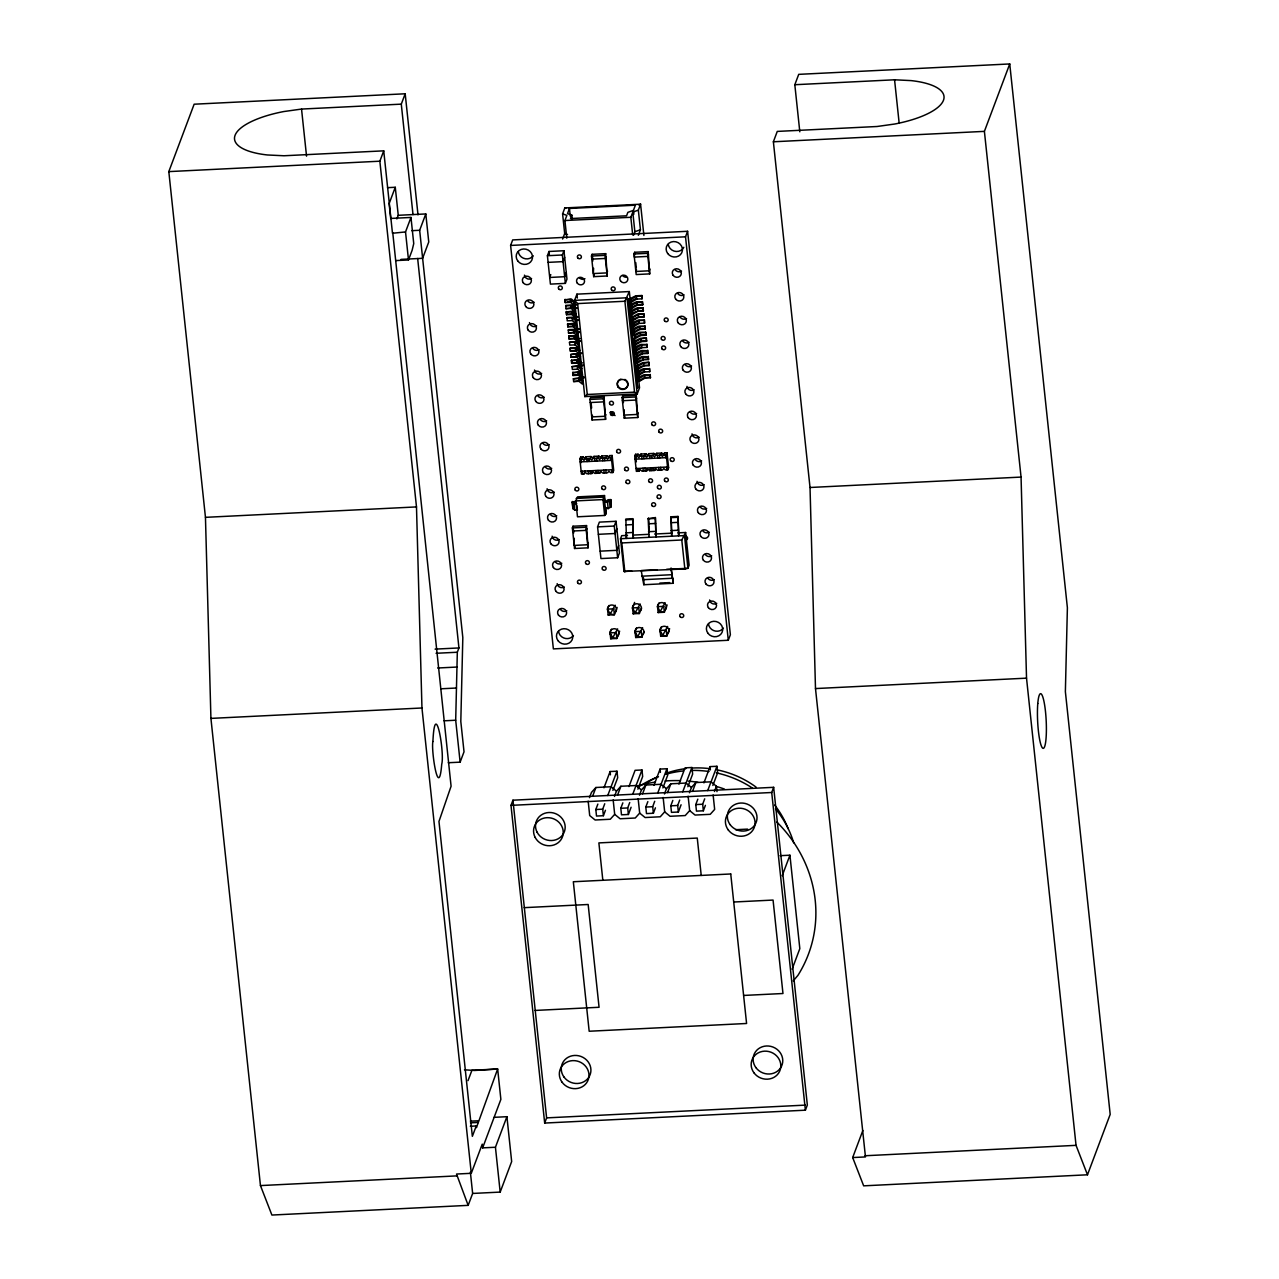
<?xml version="1.0" encoding="UTF-8"?>
<svg xmlns="http://www.w3.org/2000/svg" width="1279" height="1279" viewBox="0 0 1279 1279"><rect width="100%" height="100%" fill="white"/><g stroke="black" fill="none" stroke-linecap="round" stroke-linejoin="round"><path stroke-width="1.5" d="M448.258 762.732L460.136 762.156L455.692 720.237L457.322 652.242L458.937 647.941L417.657 258.502M626.422 534.318L626.438 538.443L625.863 519.018L632.737 518.682L633.329 538.107L632.737 518.682M649.396 536.461L649.061 537.324L648.165 518.762L655.376 517.563L655.951 536.988L655.376 517.563M671.107 516.78L671.699 536.205L671.107 516.78L677.998 516.444L678.909 535.006L678.573 535.869L677.998 516.444M648.869 531.584L649.061 525.877M605.127 501.496L604.503 495.549L577.532 496.876L575.806 500.904L577.484 516.796L604.695 515.453L605.99 513.886L605.766 507.459M605.527 508.067L608.18 508.61L611.234 506.804L610.802 499.593L608.069 499.721L604.743 502.199L607.493 502.071L610.802 499.593M604.503 495.549L603.001 499.577L604.695 515.453M583.975 473.933L585.302 472.447L586.917 473.79L591.841 473.534L593.168 472.063L594.799 473.39L599.707 473.15L601.034 471.679L602.665 473.006L607.589 472.766L608.916 471.296L610.531 472.622L612.929 472.495L613.712 470.432L612.129 455.484L609.731 455.596L608.404 457.067L606.774 455.74L601.865 455.979L600.538 457.466L598.908 456.123L593.984 456.379L592.657 457.85L591.042 456.523L586.118 456.763L584.007 460.312L582.393 458.985L583.16 456.907L580.65 457.035L579.867 459.097L581.449 474.045L583.975 473.933L585.079 470.848M586.118 456.763L584.791 458.234L583.16 456.907M593.984 456.379L591.889 459.912L590.258 458.585L591.042 456.523M601.865 455.979L599.755 459.529L598.124 458.202L598.908 456.123M609.731 455.596L607.621 459.145L606.006 457.818L606.774 455.74M638.876 471.216L640.203 469.745L641.818 471.072L646.742 470.832L648.069 469.361L649.684 470.688L654.608 470.448L655.935 468.961L657.566 470.304L662.474 470.048L663.801 468.578L665.432 469.905L667.83 469.793L668.613 467.714L667.03 452.766L664.632 452.894L663.305 454.365L661.675 453.038L656.751 453.278L655.424 454.748L653.809 453.421L648.885 453.661L647.558 455.132L645.927 453.805L641.019 454.045L638.908 457.594L637.278 456.267L638.061 454.205L635.535 454.317L634.768 456.395L636.35 471.343L638.876 471.216L638.908 469.185M641.019 454.045L639.692 455.532L638.061 454.205M648.885 453.661L646.774 457.211L645.16 455.884L645.927 453.805M656.751 453.278L654.656 456.827L653.025 455.5L653.809 453.421M664.632 452.894L662.522 456.427L660.891 455.1L661.675 453.038M470.368 1172.076L472.638 1193.451L468.162 1205.362L271.899 1215.05L260.452 1185.585L210.923 718.398L205.455 517.34L168.812 171.61L194.152 104.207L405.187 93.783L418.009 214.856M468.162 1205.362L456.523 1174.042L471.28 1173.307L421.958 707.99L416.49 506.916L379.847 161.202L383.732 150.842L283.986 155.766L267.391 154.967A68.426 22.926 -6.1 0 1 235.096 135.254A68.426 22.926 -6.1 0 1 283.698 111.561L301.54 109.067L401.286 104.143L405.187 93.783M387.521 187.661L395.275 187.278L389.136 203.617L390.719 218.565M396.874 218.933L398.249 215.304L395.275 187.278M391.326 218.405L410.975 217.446L405.523 231.931L392.477 233.258L383.732 150.842M392.733 232.57L451.087 786.217L438.969 821.438L472.351 1136.328L476.252 1125.968L470.336 1126.255M395.707 260.596L408.497 259.973L412.126 250.3L413.741 243.602L410.975 217.446M460.136 762.156L464.021 751.796L460.808 721.5L462.822 637.597L419.656 230.284L425.795 213.945L398.249 215.304M510.609 245.44L512.687 239.924L687.606 231.291L730.373 634.752L728.295 640.267L553.375 648.901L510.609 245.44L685.528 236.807L687.606 231.291M562.6 239.029L564.678 233.497L562.6 213.881L564.822 207.933L565.973 207.981M547.412 255.72L549.011 251.467L563.959 250.732L566.965 279.11L565.366 283.378L550.418 284.114L547.412 255.72L562.36 254.985L563.959 250.732M566.789 238.198L564.918 220.532L566.869 215.368L562.6 213.881M633.84 214.248L633.425 210.38L635.375 205.2L569.459 208.461L567.524 213.641L571.793 215.112L572.193 218.981M571.793 215.112L570.482 218.565L626.566 215.799L627.861 212.346L633.425 210.38M550.785 274.617L549.714 277.463L564.663 276.712L566.261 272.459M564.663 257.383L563.064 261.635L548.115 262.371M576.461 304.946L573.919 305.073L570.53 302.356L565.27 302.611L564.966 299.814L571.313 298.982L574.703 301.7M565.27 302.611L565.158 299.286M565.606 305.889L570.882 305.617L574.255 308.335L574.559 311.133L571.169 308.431L565.91 308.687L565.814 305.361L571.953 305.057L575.342 307.775L577.005 307.695M565.91 308.687L572.257 307.871M577.756 317.096L575.198 317.208L571.825 314.506L566.549 314.762L566.261 311.964L572.608 311.133L575.982 313.851M566.549 314.762L566.453 311.437M566.901 318.039L572.161 317.768L575.55 320.485L575.854 323.283L572.464 320.581L567.205 320.837L567.093 317.512L573.248 317.208L576.621 319.926L578.284 319.846M632.098 317.192L637.677 314.026L643.833 313.723L638.381 314.506L632.785 317.656L630.243 317.784L632.098 317.192L629.332 291.564L576.925 294.154L574.591 300.357L584.791 396.602L637.198 394.012L639.532 387.793L634.32 338.695M591.474 256.04L592.129 254.313L605.686 253.658L607.237 275.976L593.664 276.648L591.474 256.04L605.047 255.368L605.686 253.658M592.449 257.415L591.809 259.125L605.367 258.454L606.022 256.743M579.035 329.231L576.493 329.358L573.104 326.641L567.844 326.912L567.54 324.099L573.887 323.283L577.277 326.001M567.844 326.912L567.732 323.587M568.196 330.174L573.456 329.918L576.845 332.636L577.133 335.434L573.759 332.716L568.484 332.988L568.388 329.662L574.527 329.358L577.916 332.076L579.579 331.98M568.484 332.988L574.831 332.156M580.33 341.381L577.772 341.509L574.399 338.791L569.123 339.047L568.835 336.249L575.182 335.434L578.556 338.136M569.123 339.047L569.027 335.737M593.664 276.648L594.303 274.937M569.475 342.324L574.735 342.069L578.124 344.77L578.428 347.584L575.038 344.866L569.779 345.122L569.475 342.324L575.822 341.509L579.195 344.211M581.609 353.532L579.067 353.659L575.678 350.942L570.418 351.197L570.114 348.4L576.461 347.584L579.851 350.286M570.418 351.197L570.322 347.888M570.77 354.475L576.03 354.219L579.419 356.921L579.707 359.735L576.333 357.017L571.058 357.273L570.77 354.475L577.101 353.643L580.49 356.361M571.058 357.273L577.405 356.457M582.904 365.682L580.346 365.794L576.973 363.092L571.697 363.348L571.409 360.55L577.756 359.719L581.13 362.437M571.697 363.348L571.601 360.023M607.541 271.18L606.901 272.891L593.344 273.562L593.6 268.238M572.049 366.625L577.325 366.354L580.698 369.071L581.002 371.869L577.612 369.167L572.352 369.423L572.049 366.625L578.396 365.794L581.785 368.512M632.705 234.952L630.835 217.286L632.785 212.106L638.349 210.14L640.587 204.048L639.1 205.311M584.183 377.817L581.641 377.945L578.252 375.243L572.992 375.498L572.688 372.685L579.035 371.869L582.425 374.587M572.992 375.498L572.896 372.173M573.344 378.76L578.604 378.504L581.993 381.222L582.281 384.02L578.907 381.302L573.631 381.574L573.344 378.76L579.675 377.945L583.064 380.662M573.631 381.574L579.979 380.742M633.569 235.176L634.864 231.723L632.785 212.106M638.349 235.288L640.427 229.756L638.349 210.14M634.016 253.993L634.656 252.283L648.181 251.611L649.716 273.882L636.191 274.553L634.016 253.993L647.542 253.322L648.181 251.611M636.51 269.757L635.855 271.468L649.38 270.796L650.036 269.086M629.332 291.564L624.903 301.252L634.544 392.157L637.198 394.012L626.998 297.783L574.591 300.357L577.628 303.587L587.269 394.492L584.791 396.602M589.907 399.448L590.546 397.737L604.072 397.066L605.606 419.336L592.081 419.992L589.907 399.448L603.432 398.776L604.072 397.066M628.501 299.046L637.693 388.097L628.309 299.558L635.759 295.817L641.898 295.513L642.01 298.822L636.734 299.094L631.155 302.244L628.597 302.372L636.047 298.615M648.501 254.697L647.861 256.408L634.336 257.079L634.656 252.283M592.081 419.992L592.401 415.211L591.745 416.922L605.287 416.251L605.926 414.54M630.723 320.07L633.089 320.469L638.669 317.304L643.929 317.048L643.833 313.723M642.01 298.822L641.898 295.513M604.391 400.151L603.752 401.862L590.227 402.533M642.346 302.1L636.398 301.876L629.14 305.121L631.49 305.505L637.086 302.356L642.346 302.1L642.65 304.898L637.39 305.153L631.794 308.319L629.252 308.447L631.107 307.839M642.65 304.898L642.554 301.572M643.001 308.175L637.038 307.951L629.796 311.197L632.146 311.58L637.725 308.431L643.001 308.175L643.289 310.973L638.029 311.229L632.434 314.394L629.892 314.522L631.746 313.915M643.289 310.973L643.193 307.647M576.877 505.221L577.405 510.129L574.671 510.273L574.063 508.642L572.88 508.69L572.177 502.151L575.166 501.352L575.758 502.967M633.313 344.371L635.663 344.754L641.243 341.605L646.519 341.349L646.407 338.024L640.267 338.327L632.817 342.085L635.359 341.957L640.955 338.791L646.407 338.024M572.88 508.69L572.432 501.48M644.28 320.326L638.333 320.102L631.075 323.347L633.425 323.731L639.02 320.581L644.28 320.326L644.584 323.123L639.308 323.379L633.729 326.529L631.187 326.657L638.621 322.9M644.584 323.123L644.472 319.798M644.92 326.385L638.972 326.177L631.714 329.406L634.064 329.806L639.66 326.657L644.92 326.385L645.224 329.199L639.964 329.454L634.368 332.604L631.826 332.732L633.681 332.14M645.224 329.199L645.128 325.873M591.841 473.534L591.889 471.503M645.575 332.46L639.612 332.252L632.37 335.482L634.72 335.881L640.299 332.732L645.575 332.46L645.863 335.274L640.603 335.53L635.008 338.679L632.466 338.807L634.32 338.216M572.368 527.939L573.008 526.229L586.533 525.573L588.068 547.828L574.543 548.499L572.368 527.939L585.894 527.284L586.533 525.573M622.09 397.625L622.729 395.914L636.255 395.259L637.789 417.514L624.264 418.185L622.09 397.625L635.615 396.954L636.255 395.259M645.863 335.274L645.767 331.948M573.344 529.314L572.704 531.025L586.23 530.353L586.869 528.659M623.049 399L622.409 400.711L635.935 400.039L636.59 398.329M635.887 368.656L638.237 369.055L643.817 365.89L649.092 365.634L648.981 362.309L642.841 362.612L635.391 366.37L637.933 366.242L643.529 363.092L648.981 362.309M646.854 344.611L640.907 344.403L633.649 347.632L635.999 348.032L641.594 344.866L646.854 344.611L647.158 347.408L641.882 347.68L636.303 350.83L633.76 350.958L641.195 347.201M599.707 473.15L600.49 471.088M647.158 347.408L647.046 344.099M647.51 350.686L641.546 350.478L634.288 353.707L636.654 354.107L642.234 350.942L647.51 350.686L647.798 353.484L642.538 353.755L636.942 356.905L634.4 357.033L636.255 356.425M574.543 548.499L575.198 546.788M647.798 353.484L647.702 350.174M624.264 418.185L624.903 416.474M648.149 356.761L642.186 356.537L634.944 359.783L637.294 360.166L642.873 357.017L648.149 356.761L648.437 359.559L643.177 359.815L637.582 362.98L635.039 363.108L641.099 360.134M612.929 472.495L611.346 457.546L612.129 455.484M648.437 359.559L648.341 356.233M649.428 368.912L643.481 368.688L636.223 371.933L638.573 372.317L644.168 369.167L649.428 368.912L649.732 371.709L644.472 371.965L638.876 375.131L636.334 375.243L643.769 371.502M649.732 371.709L649.62 368.384M650.084 374.987L644.12 374.763L636.878 378.008L639.228 378.392L644.808 375.243L650.084 374.987L650.371 377.785L645.112 378.04L639.516 381.19L636.974 381.318L638.829 380.726M588.388 543.047L587.748 544.742L574.223 545.414L574.287 538.315M650.371 377.785L650.276 374.459M638.109 412.733L637.47 414.428L623.944 415.099L624.2 409.792M597.581 526.884L599.371 522.12L616.062 521.304L619.42 552.992L617.629 557.756L600.938 558.571L597.581 526.884L614.272 526.053L616.062 521.304M510.992 805.37L512.943 800.19L773.651 787.32L807.337 1105.024L805.386 1110.188L544.678 1123.058L510.992 805.37L771.717 792.5L773.651 787.32M616.846 528.739L615.055 533.487L598.364 534.318M618.636 545.573L616.846 550.322L600.155 551.153M646.742 470.832L646.774 468.801M649.684 470.688L650.467 468.61M794.819 84.718L798.72 74.358L1009.739 63.95L1067.389 607.765L1065.375 691.667L1110.188 1114.393L1087.486 1174.793L863.661 1185.841L852.677 1157.559L865.467 1156.935L815.49 688.566L810.023 487.491L773.379 141.777L777.264 131.417L877.01 126.509L894.852 123.999A68.426 22.926 -6.1 0 0 943.454 100.306A68.426 22.926 -6.1 0 0 911.16 80.609L894.565 79.794L794.819 84.718L799.807 131.817M654.608 470.448L655.392 468.37M608.932 605.495L607.557 609.14L608.18 615.023L614.384 614.719L617.133 607.429M667.83 469.793L666.247 454.844L667.03 452.766M615.135 605.191L610.163 614.096L608.18 615.023M611.442 629.22L610.083 632.865L610.707 638.765L616.894 638.445L619.644 631.155M617.645 628.916L612.673 637.837L610.707 638.765M634.608 602.425L632.545 607.909L633.169 613.792L639.372 613.488L641.434 608.021M673.298 583.272L671.059 568.26L673.298 583.272L643.785 584.727L644.104 583.863M640.124 603.944L635.151 612.865L633.169 613.792M636.43 627.989L635.071 631.634L635.695 637.518L641.882 637.214L643.945 631.746M468.018 1080.643L471.919 1070.283L497.659 1069.02L500.872 1099.38L482.647 1147.871L495.437 1147.247L506.916 1116.695L494.126 1117.334M642.634 627.685L637.661 636.606L635.695 637.518M658.909 603.017L657.534 606.678L658.157 612.561L664.361 612.257L667.11 604.951M677.886 532.879L685.64 532.496L681.787 539.994L684.857 568.963L624.008 571.441L620.539 538.731L621.69 535.661L627.509 535.373M589.491 797.664L591.474 792.404L595.902 787.496L611.058 786.745L616.462 791.173L614.48 796.433M592.609 796.257L595.902 787.496M665.112 602.713L660.14 611.634L658.157 612.561M661.435 626.758L660.06 630.403L660.683 636.287L666.871 635.983L669.62 628.692M476.252 1125.968L476.427 1127.63L497.659 1069.02L474.605 1070.475L464.469 1069.788M605.447 810.294L603.4 815.714L596.51 816.05L595.822 809.511L597.853 804.091M603.976 787.816L610.099 771.541L616.974 771.205L617.677 777.744L612.913 790.406M667.622 626.454L662.65 635.375L660.683 636.287M603.4 815.714L602.713 809.175L604.743 803.756M607.749 795.522L616.974 771.205M471.28 1173.307L482.247 1144.145L482.647 1147.871M617.597 795.026L620.891 786.265L636.047 785.514L641.45 789.942L639.484 795.202M631.107 807.257L628.389 814.483L621.498 814.819L620.811 808.28L622.841 802.86M628.964 786.585L635.087 770.31L641.962 769.974L642.666 776.513L637.901 789.175M628.389 814.483L627.701 807.944L629.732 802.525M632.737 794.275L641.962 769.974M642.586 793.795L645.879 785.034L661.035 784.283L666.439 788.711L664.472 793.971M472.638 1193.451L500.185 1192.092L511.664 1161.556L506.916 1116.695M655.424 807.832L653.377 813.252L646.487 813.588L645.799 807.049L647.845 801.629M653.953 785.354L660.076 769.079L666.951 768.743L667.654 775.282L662.89 787.944M653.377 813.252L652.69 806.713L654.72 801.278M657.726 793.044L666.951 768.743M667.574 792.564L670.867 783.803L686.024 783.052L691.427 787.48L689.461 792.74M544.678 1123.058L546.613 1117.878L512.943 800.19M681.083 804.779L678.366 812.021L671.475 812.357L670.788 805.818L672.834 800.398M678.941 784.123L685.064 767.848L691.939 767.512L692.642 774.051L687.878 786.697M678.366 812.021L677.678 805.482L679.709 800.046M682.73 791.813L691.939 767.512M692.563 791.333L695.856 782.556L711.012 781.821L716.416 786.249L716.991 791.637M705.4 805.354L703.354 810.79L696.463 811.126L695.776 804.587L697.822 799.151M703.93 782.892L710.053 766.617L716.927 766.281L717.631 772.82L712.867 785.466M707.719 790.582L711.012 781.821M703.354 810.79L702.667 804.235L704.697 798.815M710.82 782.54L716.927 766.281M714.449 791.509L716.416 786.249M1087.486 1174.793L1076.039 1145.344L1026.525 678.158L1021.058 477.083L984.398 131.369L1009.739 63.95M782.188 875.763L789.926 855.203L780.094 855.683M792.101 969.194L799.823 948.634L789.926 855.203M852.677 1157.559L862.861 1130.476M793.236 980.913L797.952 975.333A134.631 125.086 20.6 0 0 776.849 822.061M616.462 791.173L620.891 786.265M613.169 799.951L614.687 814.339L610.275 819.247L595.119 819.999L589.699 815.57L588.18 801.182M641.45 789.942L645.879 785.034M638.157 798.704L639.676 813.108L635.263 818.016L620.107 818.768L614.687 814.339M666.439 788.711L670.867 783.803M663.146 797.472L664.68 811.861L660.252 816.785L645.096 817.537L639.676 813.108M691.427 787.48L695.856 782.556M688.134 796.241L689.669 810.63L685.24 815.554L670.084 816.29L664.68 811.861M628.309 299.558L630.851 299.446L636.446 296.28L641.706 296.025M632.497 307.056L636.702 304.69M633.153 313.131L635.935 311.548M632.386 319.99L636.59 317.624M635.071 331.341L639.276 328.975M635.727 337.416L638.509 335.849M634.976 344.275L639.164 341.909M637.645 355.642L641.85 353.276M637.55 368.576L641.738 366.21M640.235 379.927L644.424 377.561M634.864 231.723L640.427 229.756M684.857 568.963L687.942 568.276L689.109 565.206L685.64 532.496M168.812 171.61L379.847 161.202M773.379 141.777L984.398 131.369M564.822 207.933L640.587 204.208L643.897 235.464M564.918 220.532L630.835 217.286M411.774 230.668L419.656 230.284M401.014 259.381L422.614 258.31L428.753 241.987L425.795 213.945M564.966 299.814L570.242 299.558L573.616 302.26L573.919 305.073M566.997 302.02L571.617 301.796M577.628 303.587L624.903 301.252M574.99 304.498L576.653 304.418M638.237 304.61L642.841 304.386M574.255 308.335L576.813 308.207M566.261 311.964L571.521 311.692L574.91 314.41L575.198 317.208M566.741 314.25L571.361 314.01M637.342 310.765L643.481 310.461M576.285 316.648L577.948 316.568M637.981 316.84L644.136 316.537M575.55 320.485L578.092 320.358M567.54 324.099L572.816 323.843L576.189 326.561L576.493 329.358M569.571 326.321L574.191 326.081M577.564 328.799L579.227 328.719M640.811 328.911L645.415 328.671M576.845 332.636L579.387 332.508M568.835 336.249L574.095 335.993L577.484 338.711L580.026 338.583M569.331 338.535L573.935 338.311M639.916 335.05L646.055 334.746M578.859 340.949L580.522 340.869M640.555 341.125L646.71 340.822M570.114 348.4L575.39 348.144L578.763 350.846L579.067 353.659M572.145 350.606L576.765 350.382M580.138 353.1L581.801 353.004M643.385 353.196L647.989 352.972M571.409 360.55L576.669 360.278L580.058 362.996L582.6 362.868M571.905 362.836L576.509 362.596M642.49 359.351L648.645 359.047M581.433 365.234L583.096 365.154M643.129 365.426L649.284 365.123M572.688 372.685L577.964 372.429L581.337 375.147L581.641 377.945M574.719 374.907L579.339 374.667M584.375 377.305L580.458 375.578M645.959 377.497L650.563 377.257M587.269 394.492L634.544 392.157M579.867 459.097L582.393 458.985M585.334 458.825L590.258 458.585M593.216 458.442L598.124 458.202M601.082 458.058L606.006 457.818M608.948 457.674L611.346 457.546M634.768 456.395L637.278 456.267M640.235 456.123L645.16 455.884M648.101 455.74L653.025 455.5M655.983 455.34L660.891 455.1M663.849 454.956L666.247 454.844M580.154 461.911L611.65 460.36M635.055 459.193L666.535 457.642M581.146 471.248L612.641 469.697M636.047 468.546L667.526 466.995M666.951 467.794L668.613 467.714M576.158 498.458L604.2 497.067L605.99 513.886M205.455 517.34L416.49 506.916M810.023 487.491L1021.058 477.083M575.806 500.904L603.001 499.577M572.177 502.151L573.376 502.103L573.967 503.718L574.671 510.273M573.967 503.718L576.717 503.59M625.527 519.882L632.418 519.546M648.165 518.762L655.056 518.427M670.788 517.643L677.678 517.308M626.071 524.918L632.961 524.582M648.693 523.798L655.583 523.463M671.331 522.679L678.206 522.344M625.847 532.831L632.737 532.496M648.469 531.712L655.36 531.377M671.091 530.593L677.982 530.257M633.313 535.086L648.821 534.318M654.624 534.03L672.067 533.167M666.631 569.331L687.942 568.276L684.489 535.581L620.539 538.731L621.786 542.951L681.787 539.994M624.008 571.441L631.746 571.058M656.958 569.81L641.211 570.578L643.785 584.727M641.818 576.189L671.331 574.735M643.241 579.691L672.77 578.236M659.852 583.08L669.684 582.6M435.084 649.124L458.937 647.941M436.075 653.281L457.322 652.242M437.658 668.006L456.971 667.046M441.015 688.789L456.459 688.022M210.923 718.398L421.958 707.99M815.49 688.566L1026.525 678.158M444.101 720.812L455.692 720.237M595.822 809.511L602.713 809.175M620.811 808.28L627.701 807.944M645.799 807.049L652.69 806.713M670.788 805.818L677.678 805.482M695.776 804.587L702.667 804.235M735.649 829.703L747.607 829.112M524.214 907.658L588.164 904.493L599.068 1007.276L535.118 1010.442M733.714 902.015L773.06 900.064L782.972 993.511L743.611 995.446M470.32 1121.171L478.186 1120.788M546.613 1117.878L805.338 1105.12M470.464 1122.834L478.362 1122.45M260.452 1185.585L456.731 1175.897M865.02 1155.752L1076.039 1145.344M564.678 233.497L567.524 234.489M572.896 313.947L575.15 315.753M575.47 338.232L577.724 340.038M578.044 362.533L580.298 364.339M689.669 810.63L695.073 815.059L710.229 814.323L714.657 809.399L713.122 795.01M610.531 411.838L615.071 415.595M894.565 79.794L899.137 122.96M771.717 792.5L805.386 1110.188M685.528 236.807L728.295 640.267M710.053 766.617L710.389 769.878M647.542 253.322L649.716 273.882M665.32 454.892L665.624 457.69M666.615 467.027L666.903 469.841M659.42 455.18L659.724 457.978M660.715 467.331L661.003 470.128M643.641 314.25L643.929 317.048M646.215 338.535L646.519 341.349M648.789 362.836L649.092 365.634M657.454 455.276L657.758 458.074M658.733 467.427L659.037 470.224M701.228 875.444L697.263 838.065L598.876 842.909L602.841 880.288M635.743 262.563L636.318 267.95M636.446 296.28L636.734 299.094M637.086 302.356L637.39 305.153M637.725 308.431L638.029 311.229M638.381 314.506L638.669 317.304M639.02 320.581L639.308 323.379M639.66 326.657L639.964 329.454M640.299 332.732L640.603 335.53M640.955 338.791L641.243 341.605M641.594 344.866L641.882 347.68M642.234 350.942L642.538 353.755M642.873 357.017L643.177 359.815M643.529 363.092L643.817 365.89M644.168 369.167L644.472 371.965M644.808 375.243L645.112 378.04M651.555 455.564L651.842 458.362M652.834 467.714L653.137 470.512M649.588 455.66L649.876 458.474M650.867 467.81L651.171 470.608M630.851 299.446L631.155 302.244M631.49 305.505L631.794 308.319M632.146 311.58L632.434 314.394M632.785 317.656L633.089 320.469M633.425 323.731L633.729 326.529M634.064 329.806L634.368 332.604M634.72 335.881L635.008 338.679M635.359 341.957L635.663 344.754M635.999 348.032L636.303 350.83M636.654 354.107L636.942 356.905M637.294 360.166L637.582 362.98M637.933 366.242L638.237 369.055M638.573 372.317L638.876 375.131M639.228 378.392L639.516 381.19M632.45 321.029L633.904 334.778M645.192 453.853L645.495 456.651M643.673 455.948L643.976 458.761M644.968 468.098L645.271 470.912M648.485 517.899L649.124 523.974M635.615 396.954L637.789 417.514M641.706 456.043L642.01 458.857M643.001 468.194L643.289 471.008M635.807 456.347L636.111 459.145M637.102 468.482L637.39 471.296M635.535 454.317L636.334 461.799M643.465 577.788L643.945 582.345M622.729 395.914L623.433 402.597M660.076 769.079L660.412 772.356M605.047 255.368L607.237 275.976M592.129 254.313L592.832 261.028M621.786 542.951L624.855 571.921M610.419 457.594L610.722 460.392M611.714 469.745L612.017 472.543M603.432 398.776L605.606 419.336M614.272 526.053L617.629 557.756M610.547 500.265L611.234 506.804M609.348 500.329L610.051 506.868M604.519 457.882L604.823 460.696M605.814 470.032L606.102 472.83M607.493 502.071L608.18 508.61M602.553 457.978L602.857 460.792M603.848 470.128L604.136 472.926M591.058 402.613L591.633 408.017M596.653 458.282L596.957 461.079M597.933 470.416L598.236 473.23M569.459 208.461L570.29 216.183M594.687 458.378L594.975 461.175M595.966 470.512L596.27 473.326M576.925 294.154L577.341 298.071M577.484 338.711L577.772 341.509M580.058 362.996L580.346 365.794M588.788 458.665L589.075 461.463M590.067 470.816L590.37 473.614M570.242 299.558L570.53 302.356M570.882 305.617L571.169 308.431M571.521 311.692L571.825 314.506M572.161 317.768L572.464 320.581M572.816 323.843L573.104 326.641M573.456 329.918L573.759 332.716M574.095 335.993L574.399 338.791M574.735 342.069L575.038 344.866M575.39 348.144L575.678 350.942M576.03 354.219L576.333 357.017M576.669 360.278L576.973 363.092M577.325 366.354L577.612 369.167M577.964 372.429L578.252 375.243M578.604 378.504L578.907 381.302M586.821 458.761L587.109 461.559M588.1 470.912L588.404 473.71M562.36 254.985L565.366 283.378M580.906 459.049L581.21 461.847M582.201 471.2L582.489 473.997M580.65 457.035L581.242 462.646M585.894 527.284L588.068 547.828M610.099 771.541L610.435 774.818M549.011 251.467L549.362 254.793M573.376 502.103L574.063 508.642M573.008 526.229L573.727 532.911M401.286 104.143L413.005 214.584M405.523 231.931L408.497 259.973M495.437 1147.247L500.185 1192.092M301.54 109.067L306.544 156.15M706.679 508.418A4.556 4.237 20.6 0 1 700.38 507.155M683.817 247.279A8.234 7.658 20.6 0 1 668.246 244.177M573.44 635.535A8.234 7.658 20.6 0 1 558.555 631.298M723.386 628.149A8.234 7.658 20.6 0 1 708.502 623.896M533.199 255.816A8.234 7.658 20.6 0 1 518.315 251.563M716.752 603.352A4.556 4.237 20.6 0 1 709.605 599.995M551.713 468.354A4.556 4.237 20.6 0 1 545.414 467.091M689.077 342.292A4.556 4.237 20.6 0 1 682.762 341.029M608.308 611.602A4.556 4.237 20.6 0 1 609.332 605.686A4.556 4.237 20.6 0 1 615.647 606.949A4.556 4.237 20.6 0 1 614.607 612.865M584.967 278.742A4.045 3.757 20.6 0 1 579.355 277.623M660.795 632.865A4.556 4.237 20.6 0 1 661.819 626.95A4.556 4.237 20.6 0 1 668.134 628.213A4.556 4.237 20.6 0 1 667.11 634.128M635.807 634.096A4.556 4.237 20.6 0 1 639.02 627.493A4.556 4.237 20.6 0 1 643.593 633.713M610.818 635.327A4.556 4.237 20.6 0 1 611.842 629.412A4.556 4.237 20.6 0 1 618.157 630.675A4.556 4.237 20.6 0 1 617.133 636.59M554.239 492.095A4.556 4.237 20.6 0 1 547.092 488.722M549.203 444.628A4.556 4.237 20.6 0 1 542.888 443.365M694.097 389.759A4.556 4.237 20.6 0 1 686.967 386.386M536.62 325.953A4.556 4.237 20.6 0 1 529.49 322.596M685.368 536.221A2.03 1.887 20.6 0 1 687.558 538.027A2.03 1.887 20.6 0 1 685.768 540.026M657.454 607.029A4.556 4.237 20.6 0 1 663.801 603.001A4.556 4.237 20.6 0 1 664.584 610.387M633.297 610.371A4.556 4.237 20.6 0 1 634.32 604.455A4.556 4.237 20.6 0 1 640.635 605.702A4.556 4.237 20.6 0 1 639.596 611.618M546.677 420.887A4.556 4.237 20.6 0 1 540.377 419.624M696.623 413.485A4.556 4.237 20.6 0 1 690.308 412.222M566.805 610.754A4.556 4.237 20.6 0 1 560.506 609.491M691.587 366.018A4.556 4.237 20.6 0 1 685.288 364.771M626.31 277.207A4.045 3.757 20.6 0 1 622.649 275.481M559.259 539.562A4.556 4.237 20.6 0 1 552.128 536.189M714.226 579.627A4.556 4.237 20.6 0 1 707.926 578.364M564.295 587.013A4.556 4.237 20.6 0 1 557.164 583.656M704.169 484.693A4.556 4.237 20.6 0 1 697.023 481.32M541.656 373.42A4.556 4.237 20.6 0 1 534.51 370.063M544.167 397.161A4.556 4.237 20.6 0 1 537.867 395.898M561.785 563.288A4.556 4.237 20.6 0 1 555.47 562.025M711.716 555.885A4.556 4.237 20.6 0 1 705.4 554.622M684.041 294.825A4.556 4.237 20.6 0 1 677.726 293.562M534.11 302.228A4.556 4.237 20.6 0 1 527.795 300.965M681.531 271.084A4.556 4.237 20.6 0 1 675.216 269.837M556.749 515.821A4.556 4.237 20.6 0 1 550.434 514.558M531.584 278.486A4.556 4.237 20.6 0 1 524.454 275.129M709.206 532.16A4.556 4.237 20.6 0 1 702.89 530.897M686.551 318.551A4.556 4.237 20.6 0 1 680.252 317.304M539.13 349.695A4.556 4.237 20.6 0 1 532.831 348.432M701.643 460.952A4.556 4.237 20.6 0 1 695.344 459.689M699.133 437.226A4.556 4.237 20.6 0 1 692.003 433.853M624.887 379.415A5.372 4.988 20.6 0 1 626.822 387.281A5.372 4.988 20.6 0 1 618.365 386.642A5.372 4.988 20.6 0 1 620.811 379.112M636.846 786.201A134.631 125.086 20.6 0 1 655.456 782.077M665.064 780.989A134.631 125.086 20.6 0 1 680.556 780.654M688.262 781.117A134.631 125.086 20.6 0 1 697.966 782.3M717.023 786.633A134.631 125.086 20.6 0 1 724.426 789.063M644.472 784.587A92.456 85.901 20.6 0 1 657.758 776.769M666.727 773.076A92.456 85.901 20.6 0 1 685.896 768.615M691.795 768.071A92.456 85.901 20.6 0 1 709.813 768.663M717.247 769.894A92.456 85.901 20.6 0 1 756.065 787.097M774.626 805.019A92.456 85.901 20.6 0 1 788.104 828.696M637.997 787.32A99.73 92.664 20.6 0 1 658.477 776.705M665.847 774.275A99.73 92.664 20.6 0 1 683.242 770.949M691.124 770.438A99.73 92.664 20.6 0 1 709.046 771.525M716.336 772.852A99.73 92.664 20.6 0 1 752.244 787.944M775.49 808.792A99.73 92.664 20.6 0 1 793.683 842.829M432.91 741.5C430.895 749.494 438.713 801.901 441.719 764.202C444.852 753.283 435.004 695.888 432.91 741.5M610.307 412.366L613.249 415.227L610.307 412.366M613.76 608.836L607.557 609.14L610.163 614.096L614.384 614.719L613.76 608.836M638.749 607.605L632.545 607.909L635.151 612.865L639.372 613.488L638.749 607.605M663.737 606.358L657.534 606.678L660.14 611.634L664.361 612.257L663.737 606.358M616.27 632.561L610.083 632.865L612.673 637.837L616.894 638.445L616.27 632.561M641.259 631.33L635.071 631.634L637.661 636.606L641.882 637.214L641.259 631.33M666.247 630.099L660.06 630.403L662.65 635.375L666.871 635.983L666.247 630.099M730.741 873.973L573.328 881.743L589.171 1031.242L746.584 1023.488L730.741 873.973M1037.781 703.546A27.387 4.285 87.2 0 0 1042.497 747.991A27.387 4.285 87.2 0 0 1045.487 711.556A27.387 4.285 87.2 0 0 1037.781 703.546M611.538 289.837A2.03 1.887 20.6 0 0 615.007 289.678A2.03 1.887 20.6 0 0 612.977 286.912A2.03 1.887 20.6 0 0 611.538 289.837M705.848 583.879A4.556 4.237 20.6 0 0 713.634 583.496A4.556 4.237 20.6 0 0 709.062 577.293A4.556 4.237 20.6 0 0 705.848 583.879M557.98 640.635A8.234 7.658 20.6 0 0 572.065 639.932A8.234 7.658 20.6 0 0 563.799 628.708A8.234 7.658 20.6 0 0 557.98 640.635M517.723 260.9A8.234 7.658 20.6 0 0 531.808 260.197A8.234 7.658 20.6 0 0 523.543 248.973A8.234 7.658 20.6 0 0 517.723 260.9M707.911 633.233A8.234 7.658 20.6 0 0 721.995 632.529A8.234 7.658 20.6 0 0 713.73 621.306A8.234 7.658 20.6 0 0 707.911 633.233M577.756 257.878A2.03 1.887 20.6 0 0 581.226 257.703A2.03 1.887 20.6 0 0 579.195 254.937A2.03 1.887 20.6 0 0 577.756 257.878M680.092 616.654A2.03 1.887 20.6 0 0 683.562 616.478A2.03 1.887 20.6 0 0 681.531 613.712A2.03 1.887 20.6 0 0 680.092 616.654M533.263 377.689A4.556 4.237 20.6 0 0 541.065 377.305A4.556 4.237 20.6 0 0 536.477 371.086A4.556 4.237 20.6 0 0 533.263 377.689M609.843 404.212A2.03 1.887 20.6 0 0 613.312 404.036A2.03 1.887 20.6 0 0 611.282 401.27A2.03 1.887 20.6 0 0 609.843 404.212M577.82 583.048A2.03 1.887 20.6 0 0 581.274 582.872A2.03 1.887 20.6 0 0 579.243 580.122A2.03 1.887 20.6 0 0 577.82 583.048M662.01 348.895A2.03 1.887 20.6 0 0 665.464 348.735A2.03 1.887 20.6 0 0 663.433 345.969A2.03 1.887 20.6 0 0 662.01 348.895M543.335 472.622A4.556 4.237 20.6 0 0 551.121 472.239A4.556 4.237 20.6 0 0 546.549 466.02A4.556 4.237 20.6 0 0 543.335 472.622M555.917 591.282A4.556 4.237 20.6 0 0 563.703 590.898A4.556 4.237 20.6 0 0 559.131 584.679A4.556 4.237 20.6 0 0 555.917 591.282M657.438 497.771A2.03 1.887 20.6 0 0 660.907 497.595A2.03 1.887 20.6 0 0 658.877 494.829A2.03 1.887 20.6 0 0 657.438 497.771M680.684 346.545A4.556 4.237 20.6 0 0 688.47 346.161A4.556 4.237 20.6 0 0 683.897 339.958A4.556 4.237 20.6 0 0 680.684 346.545M661.499 339.383A2.03 1.887 20.6 0 0 664.968 339.207A2.03 1.887 20.6 0 0 662.938 336.457A2.03 1.887 20.6 0 0 661.499 339.383M667.67 253.498A8.234 7.658 20.6 0 0 681.739 252.81A8.234 7.658 20.6 0 0 673.473 241.571A8.234 7.658 20.6 0 0 667.67 253.498M523.207 282.755A4.556 4.237 20.6 0 0 530.993 282.371A4.556 4.237 20.6 0 0 526.42 276.152A4.556 4.237 20.6 0 0 523.207 282.755M602.489 569.427A2.03 1.887 20.6 0 0 605.942 569.251A2.03 1.887 20.6 0 0 603.912 566.485A2.03 1.887 20.6 0 0 602.489 569.427M652.002 505.669A2.03 1.887 20.6 0 0 655.456 505.493A2.03 1.887 20.6 0 0 653.425 502.727A2.03 1.887 20.6 0 0 652.002 505.669M624.871 470.017A2.03 1.887 20.6 0 0 628.325 469.857A2.03 1.887 20.6 0 0 626.294 467.091A2.03 1.887 20.6 0 0 624.871 470.017M577.293 283.139A4.045 3.757 20.6 0 0 584.199 282.803A4.045 3.757 20.6 0 0 580.138 277.287A4.045 3.757 20.6 0 0 577.293 283.139M601.977 488.802A2.03 1.887 20.6 0 0 605.447 488.642A2.03 1.887 20.6 0 0 603.416 485.876A2.03 1.887 20.6 0 0 601.977 488.802M698.302 512.687A4.556 4.237 20.6 0 0 706.088 512.303A4.556 4.237 20.6 0 0 701.516 506.084A4.556 4.237 20.6 0 0 698.302 512.687M545.845 496.348A4.556 4.237 20.6 0 0 553.631 495.964A4.556 4.237 20.6 0 0 549.059 489.761A4.556 4.237 20.6 0 0 545.845 496.348M610.707 414.652A2.03 1.887 20.6 0 0 614.16 414.492A2.03 1.887 20.6 0 0 612.129 411.726A2.03 1.887 20.6 0 0 610.707 414.652M616.958 452.286A2.03 1.887 20.6 0 0 620.411 452.111A2.03 1.887 20.6 0 0 618.381 449.361A2.03 1.887 20.6 0 0 616.958 452.286M540.809 448.881A4.556 4.237 20.6 0 0 548.611 448.497A4.556 4.237 20.6 0 0 544.039 442.294A4.556 4.237 20.6 0 0 540.809 448.881M685.72 394.012A4.556 4.237 20.6 0 0 693.506 393.628A4.556 4.237 20.6 0 0 688.933 387.425A4.556 4.237 20.6 0 0 685.72 394.012M528.243 330.222A4.556 4.237 20.6 0 0 536.029 329.838A4.556 4.237 20.6 0 0 531.456 323.619A4.556 4.237 20.6 0 0 528.243 330.222M620.571 281.012A4.045 3.757 20.6 0 0 627.493 280.661A4.045 3.757 20.6 0 0 623.433 275.145A4.045 3.757 20.6 0 0 620.571 281.012M670.58 460.616A2.03 1.887 20.6 0 0 674.049 460.44A2.03 1.887 20.6 0 0 672.019 457.674A2.03 1.887 20.6 0 0 670.58 460.616M659.021 432.078A2.03 1.887 20.6 0 0 662.49 431.902A2.03 1.887 20.6 0 0 660.46 429.152A2.03 1.887 20.6 0 0 659.021 432.078M664.568 320.869A2.03 1.887 20.6 0 0 668.022 320.693A2.03 1.887 20.6 0 0 665.991 317.943A2.03 1.887 20.6 0 0 664.568 320.869M585.798 563.559A2.03 1.887 20.6 0 0 589.251 563.399A2.03 1.887 20.6 0 0 587.221 560.634A2.03 1.887 20.6 0 0 585.798 563.559M648.965 481.719A2.03 1.887 20.6 0 0 652.418 481.543A2.03 1.887 20.6 0 0 650.387 478.794A2.03 1.887 20.6 0 0 648.965 481.719M626.23 482.838A2.03 1.887 20.6 0 0 629.684 482.679A2.03 1.887 20.6 0 0 627.653 479.913A2.03 1.887 20.6 0 0 626.23 482.838M657.694 488.21A2.03 1.887 20.6 0 0 661.147 488.034A2.03 1.887 20.6 0 0 659.117 485.285A2.03 1.887 20.6 0 0 657.694 488.21M575.246 490.129A2.03 1.887 20.6 0 0 578.7 489.953A2.03 1.887 20.6 0 0 576.669 487.203A2.03 1.887 20.6 0 0 575.246 490.129M651.97 424.788A2.03 1.887 20.6 0 0 655.44 424.628A2.03 1.887 20.6 0 0 653.409 421.862A2.03 1.887 20.6 0 0 651.97 424.788M664.696 480.936A2.03 1.887 20.6 0 0 668.166 480.776A2.03 1.887 20.6 0 0 666.135 478.01A2.03 1.887 20.6 0 0 664.696 480.936M558.683 288.878A2.03 1.887 20.6 0 0 562.152 288.702A2.03 1.887 20.6 0 0 560.122 285.936A2.03 1.887 20.6 0 0 558.683 288.878M558.427 615.023A4.556 4.237 20.6 0 0 566.213 614.639A4.556 4.237 20.6 0 0 561.641 608.42A4.556 4.237 20.6 0 0 558.427 615.023M553.391 567.556A4.556 4.237 20.6 0 0 561.177 567.173A4.556 4.237 20.6 0 0 556.605 560.953A4.556 4.237 20.6 0 0 553.391 567.556M550.881 543.815A4.556 4.237 20.6 0 0 558.667 543.431A4.556 4.237 20.6 0 0 554.095 537.212A4.556 4.237 20.6 0 0 550.881 543.815M548.371 520.089A4.556 4.237 20.6 0 0 556.157 519.706A4.556 4.237 20.6 0 0 551.585 513.487A4.556 4.237 20.6 0 0 548.371 520.089M538.299 425.156A4.556 4.237 20.6 0 0 546.085 424.772A4.556 4.237 20.6 0 0 541.513 418.553A4.556 4.237 20.6 0 0 538.299 425.156M535.789 401.414A4.556 4.237 20.6 0 0 543.575 401.03A4.556 4.237 20.6 0 0 539.003 394.827A4.556 4.237 20.6 0 0 535.789 401.414M530.753 353.947A4.556 4.237 20.6 0 0 538.539 353.564A4.556 4.237 20.6 0 0 533.967 347.36A4.556 4.237 20.6 0 0 530.753 353.947M525.717 306.48A4.556 4.237 20.6 0 0 533.503 306.097A4.556 4.237 20.6 0 0 528.93 299.894A4.556 4.237 20.6 0 0 525.717 306.48M708.358 607.621A4.556 4.237 20.6 0 0 716.144 607.237A4.556 4.237 20.6 0 0 711.572 601.018A4.556 4.237 20.6 0 0 708.358 607.621M703.338 560.154A4.556 4.237 20.6 0 0 711.124 559.77A4.556 4.237 20.6 0 0 706.552 553.551A4.556 4.237 20.6 0 0 703.338 560.154M700.812 536.413A4.556 4.237 20.6 0 0 708.598 536.029A4.556 4.237 20.6 0 0 704.026 529.826A4.556 4.237 20.6 0 0 700.812 536.413M695.776 488.946A4.556 4.237 20.6 0 0 703.578 488.562A4.556 4.237 20.6 0 0 699.005 482.359A4.556 4.237 20.6 0 0 695.776 488.946M693.266 465.22A4.556 4.237 20.6 0 0 701.052 464.837A4.556 4.237 20.6 0 0 696.479 458.617A4.556 4.237 20.6 0 0 693.266 465.22M690.756 441.479A4.556 4.237 20.6 0 0 698.542 441.095A4.556 4.237 20.6 0 0 693.969 434.892A4.556 4.237 20.6 0 0 690.756 441.479M688.23 417.753A4.556 4.237 20.6 0 0 696.016 417.37A4.556 4.237 20.6 0 0 691.443 411.151A4.556 4.237 20.6 0 0 688.23 417.753M683.21 370.286A4.556 4.237 20.6 0 0 690.996 369.903A4.556 4.237 20.6 0 0 686.423 363.684A4.556 4.237 20.6 0 0 683.21 370.286M678.174 322.82A4.556 4.237 20.6 0 0 685.96 322.436A4.556 4.237 20.6 0 0 681.387 316.217A4.556 4.237 20.6 0 0 678.174 322.82M675.664 299.094A4.556 4.237 20.6 0 0 683.45 298.694A4.556 4.237 20.6 0 0 678.877 292.491A4.556 4.237 20.6 0 0 675.664 299.094M673.138 275.353A4.556 4.237 20.6 0 0 680.924 274.969A4.556 4.237 20.6 0 0 676.351 268.75A4.556 4.237 20.6 0 0 673.138 275.353M618.157 387.201A5.372 4.988 20.6 0 0 627.349 386.738A5.372 4.988 20.6 0 0 621.946 379.415A5.372 4.988 20.6 0 0 618.157 387.201M535.15 837.409A14.964 13.893 20.6 0 0 560.81 839.967A14.964 13.893 20.6 0 0 549.251 817.745A14.964 13.893 20.6 0 0 535.15 837.409M537.1 832.229A14.964 13.893 20.6 0 0 562.744 834.787A14.964 13.893 20.6 0 0 551.201 812.565A14.964 13.893 20.6 0 0 537.1 832.229M564.055 1077.11A14.964 13.893 20.6 0 0 589.619 1075.847A14.964 13.893 20.6 0 0 574.607 1055.447A14.964 13.893 20.6 0 0 564.055 1077.11M753.955 1072.809A14.964 13.893 20.6 0 0 779.519 1071.546A14.964 13.893 20.6 0 0 764.506 1051.162A14.964 13.893 20.6 0 0 753.955 1072.809M755.905 1067.629A14.964 13.893 20.6 0 0 781.469 1066.366A14.964 13.893 20.6 0 0 766.457 1045.982A14.964 13.893 20.6 0 0 755.905 1067.629M562.12 1082.274A14.964 13.893 20.6 0 0 587.685 1081.011A14.964 13.893 20.6 0 0 572.672 1060.627A14.964 13.893 20.6 0 0 562.12 1082.274M728.215 829.879A14.964 13.893 20.6 0 0 753.763 828.616A14.964 13.893 20.6 0 0 738.766 808.216A14.964 13.893 20.6 0 0 728.215 829.879M730.149 824.699A14.964 13.893 20.6 0 0 755.713 823.436A14.964 13.893 20.6 0 0 740.701 803.036A14.964 13.893 20.6 0 0 730.149 824.699"/></g></svg>
